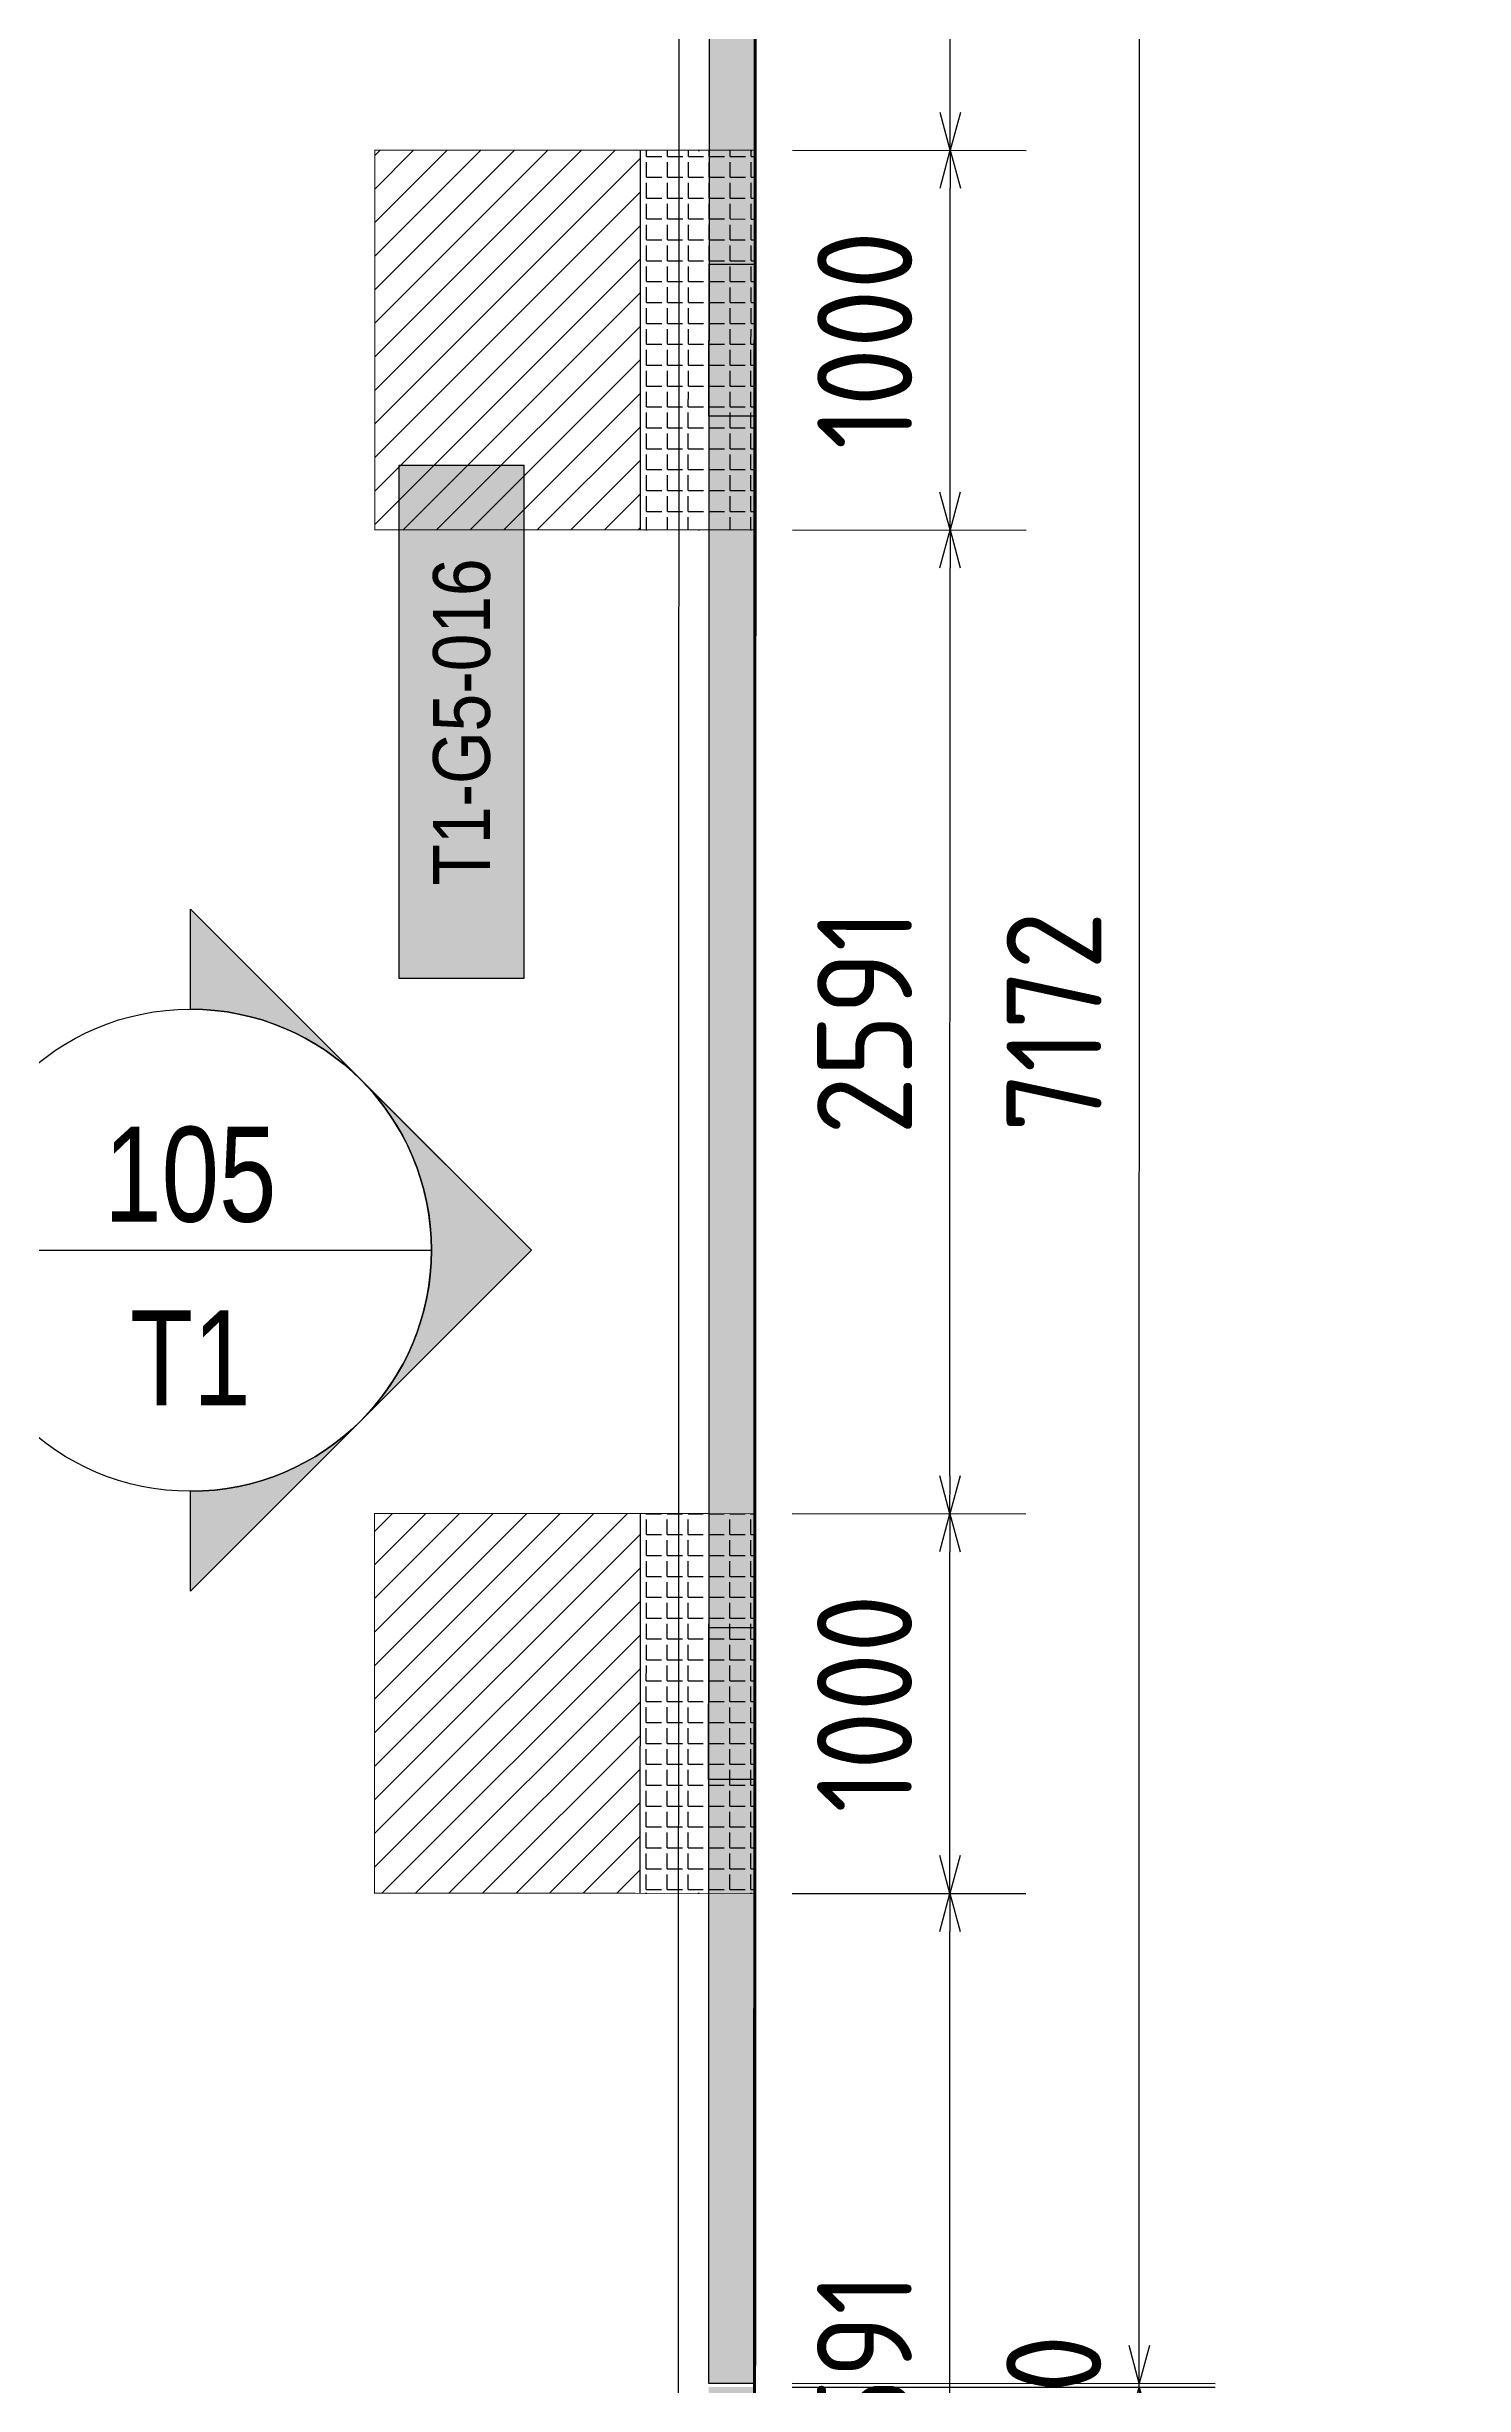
# Model space of a CAD drawing. Header units: centimetres. Extents: x -6122352 to 4157695, y -1694241 to 1947892.
# Drawn here: x 142488 to 146221, y -187341 to -181182 of the extents above; entities that cross this region are included whole.
import ezdxf
from ezdxf.enums import TextEntityAlignment as Align

# ---------------------------------------------------------------- set-up
doc = ezdxf.new("R2010")
doc.units = ezdxf.units.CM
doc.header["$MEASUREMENT"] = 0
doc.header["$PDMODE"] = 66
doc.header["$PDSIZE"] = 100
doc.linetypes.add('DASHED2', pattern=[0.375, 0.25, -0.125])
for name, color, linetype in [('00-MI-DIM', 7, 'Continuous'), ('@MI-FOOTINGS', 7, 'Continuous'), ('@MI-MEP', 7, 'Continuous'), ('@MI-REF LAYER', 7, 'Continuous'), ('@MI-TYPE-01', 30, 'Continuous'), ('@MI-TYPE-02', 6, 'Continuous'), ('PANEL-TAGS', 7, 'Continuous')]:
    doc.layers.add(name, color=color, linetype=linetype)
doc.layers.add('23585-XR-AR-DAMAC PLOT LIMITS$0$1-End units', color=7, linetype='Continuous', lineweight=5, true_color=0xf8991e)
doc.layers.add('23585-XR-AR-DAMAC PLOT LIMITS$0$1-Open Space', color=7, linetype='Continuous', lineweight=5, true_color=0x90cf5a)
doc.layers.add('A-ANNO-TEXT', color=3, linetype='Continuous', lineweight=25)
doc.styles.add('Arial Narrow', font='ARIALN.TTF', dxfattribs={"width": 0.95, "height": 500})
doc.styles.add('PANELTAG_STYLE', font='arial.ttf')
doc.styles.add('Schueco-BEMSTIL', font='isocpeur.ttf', dxfattribs={"width": 0.9})
doc.dimstyles.new('MI- JWC-TXT-2.5 MM', dxfattribs={"dimscale": 1.5, "dimtxt": 2.5, "dimasz": 1, "dimexe": 2, "dimexo": 1, "dimgap": 1, "dimtad": 1, "dimdec": 0, "dimdsep": 46, "dimtxsty": 'Schueco-BEMSTIL', "dimblk": 'OPEN30', "dimcen": 0, "dimdle": 2, "dimclrd": 140, "dimclre": 8, "dimclrt": 40, "dimadec": 0, "dimazin": 2, "dimtfac": 1, "dimtdec": 0, "dimtix": 1, "dimtmove": 2, "dimatfit": 3, "dimldrblk": 'OPEN', "dimfxl": 2, "dimlwd": -1, "dimlwe": -1, "dimarcsym": 0})

# ---------------------------------------------------------------- blocks, each defined once
blk = doc.blocks.new('23585-XR-AR-BOUNDARY WALLS AND SETBACKS')
at = {"layer": '@MI-TYPE-01'}
blk.add_line((496618.0237, 2768885.0357), (496635.6444, 2768868.889), dxfattribs=at)
blk.add_lwpolyline([(496635.6444, 2768868.889), (496635.7795, 2768869.0365), (496618.0851, 2768885.2507)], dxfattribs=at)
blk = doc.blocks.new('A$C9d9485f6')
at = {"layer": 'A-ANNO-TEXT', "rotation": 312.4881850805905}
blk.add_blockref('23585-XR-AR-BOUNDARY WALLS AND SETBACKS', (-2377088.5348, -1504219.2521), dxfattribs=at)
blk = doc.blocks.new('23585-XR-AR-DAMAC PLOT LIMITS')
at = {"layer": '23585-XR-AR-DAMAC PLOT LIMITS$0$1-End units', "color": 251, "true_color": 0x636466}
blk.add_lwpolyline([(496635.7795, 2768869.0365), (496629.5999, 2768862.2921), (496611.9049, 2768878.5059), (496618.0851, 2768885.2507)], close=True, dxfattribs=at)
at = {"layer": '23585-XR-AR-DAMAC PLOT LIMITS$0$1-Open Space', "color": 251, "true_color": 0x636466}
blk.add_lwpolyline([(496620.1115, 2768887.4625), (496637.8063, 2768871.2483), (496635.7795, 2768869.0365), (496618.0851, 2768885.2507), (496600.3893, 2768901.4637), (496602.4161, 2768903.6757)], close=True, dxfattribs=at)
blk = doc.blocks.new('A$Cf093b529')
at = {"layer": 'A-ANNO-TEXT'}
blk.add_blockref('23585-XR-AR-DAMAC PLOT LIMITS', (-495391.9901, -2768603.4419), dxfattribs=at)
blk = doc.blocks.new('A$C951bc1e7')
at = {"color": 1, "true_color": 0xeb0000, "const_width": 0.008}
blk.add_lwpolyline([(42.2981, 0.0002), (42.2974, -23.9996), (33.1501, -23.9998), (27.1501, -23.9999), (21.1501, -23.9999), (15.1502, -23.9999), (9.1502, -23.9999), (0, -24), (0, 0), (9.1502, 0.0001), (15.1502, 0.0001), (21.1501, 0.0004), (27.1499, 0.0003), (33.1501, 0.0002)], close=True, dxfattribs=at)
blk = doc.blocks.new('A$C5071fc5c')
at = {"color": 1, "true_color": 0xeb0000, "const_width": 0.008}
blk.add_lwpolyline([(42.2981, 0.0002), (42.2974, -23.9996), (33.1501, -23.9998), (27.1501, -23.9999), (21.1501, -23.9999), (15.1502, -23.9999), (9.1502, -23.9999), (0, -24), (0, 0), (9.1502, 0.0001), (15.1502, 0.0001), (21.1501, 0.0004), (27.1499, 0.0003), (33.1501, 0.0002)], close=True, dxfattribs=at)
blk = doc.blocks.new('RCC COPING')
at = {"layer": '@MI-TYPE-01', "transparency": 33554679}
h = blk.add_hatch(color=8, dxfattribs=at)
h.dxf.hatch_style = 1
h.paths.add_polyline_path([(60, 200), (-60, 200), (-60, -200), (60, -200)])
at = {"layer": '@MI-TYPE-01', "color": 30}
blk.add_lwpolyline([(-60, 200), (60, 200), (60, -200), (-60, -200)], close=True, dxfattribs=at)
blk = doc.blocks.new('31309MM')
at = {"layer": '@MI-TYPE-01', "transparency": 33554679}
h = blk.add_hatch(color=30, dxfattribs=at)
h.dxf.hatch_style = 1
h.paths.add_polyline_path([(0, 120), (5581.9, 120), (5581.9, 0), (0, 0)])
h.paths.add_polyline_path([(5591.9, 0), (12764, 0), (12764, 120), (5591.9, 120)])
h.paths.add_polyline_path([(12774, 120), (18355.6, 120), (18355.6, -0.2), (12774, -0.2)])
h.paths.add_polyline_path([(18365.7, -0.2), (23537.4, -0.2), (23537.4, 120), (18365.7, 120)])
h.paths.add_polyline_path([(23547.4, 120), (30719.5, 120), (30719.5, 0), (23547.4, 0)])
h.paths.add_polyline_path([(30729.5, 0), (36309.3, 0), (36309.3, 120), (30729.5, 120)])
at = {"layer": '@MI-TYPE-01', "color": 30}
blk.add_lwpolyline([(5591.9, 0), (12764, 0), (12764, 120), (5591.9, 120)], close=True, dxfattribs=at)
at = {"layer": '@MI-TYPE-01', "color": 240, "true_color": 0xed1f24, "rotation": 89.95700707059105}
for p in [(7382.4, 60), (10973.2, 60)]:
    blk.add_blockref('RCC COPING', p, dxfattribs=at)
blk = doc.blocks.new('A$Ceca04276')
at = {"layer": '@MI-TYPE-01', "color": 30, "rotation": 89.98971944707202}
blk.add_blockref('31309MM', (0.5, 9.9), dxfattribs=at)
blk = doc.blocks.new('T1-FOOTING')
at = {"transparency": 33554679}
h = blk.add_hatch(dxfattribs=at)
h.set_pattern_fill('ANGLE', color=256, scale=500)
h.set_pattern_definition([(0, (0, 0), (0, 137.5), [100, -37.5]), (90, (0, 0), (-137.5, 8e-15), [100, -37.5])])
h.paths.add_polyline_path([(-500, -300), (500, -300), (500, 0), (-500, 0)])
h.paths.add_polyline_path([(-499.75, -299.75), (499.75, -299.75), (499.75, -0.25), (-499.75, -0.25)], flags=16)
h = blk.add_hatch(dxfattribs=at)
h.set_pattern_fill('ANGLE', color=8, scale=200)
h.set_pattern_definition([(0, (0, 0), (0, 55), [40, -15]), (90, (0, 0), (-55, 3e-15), [40, -15])])
h.paths.add_polyline_path([(500, -300), (500, 0), (-500, 0), (-500, -300)])
h = blk.add_hatch(dxfattribs=at)
h.set_pattern_fill('ANSI31', color=8, scale=500)
h.paths.add_polyline_path([(500, -1000), (500, -300), (-500, -300), (-500, -1000)])
at = {"layer": '@MI-TYPE-01', "color": 240, "linetype": 'DASHED2', "true_color": 0xed1f24}
blk.add_line((-500, -300), (500, -300), dxfattribs=at)
at = {"layer": '@MI-TYPE-01', "color": 240, "true_color": 0xed1f24, "const_width": 2.5}
blk.add_lwpolyline([(-500, 0), (500, 0), (500, -1000), (-500, -1000)], close=True, dxfattribs=at)
blk = doc.blocks.new('_Open30')
at = {"color": 0, "linetype": 'ByBlock', "lineweight": -2}
for p, q in [((-1, 0.268), (0, 0)), ((0, 0), (-1, -0.268)), ((0, 0), (-1, 0))]:
    blk.add_line(p, q, dxfattribs=at)
blk = doc.blocks.new('*D979')
at = {"layer": '00-MI-DIM', "color": 140, "transparency": 16777216}
for p, q in [((145364.6, -187236.3), (145364.6, -187136.3)), ((145364.6, -187346.3), (145364.6, -187336.3)), ((145364.6, -187446.3), (145364.5, -187546.3))]:
    blk.add_line(p, q, dxfattribs=at)
at = {"layer": '00-MI-DIM', "color": 8, "transparency": 16777216}
for p, q in [((144450.6, -187336.2), (145564.6, -187336.4)), ((144450.6, -187346.2), (145564.6, -187346.4))]:
    blk.add_line(p, q, dxfattribs=at)
at = {"layer": 'Defpoints', "color": 0, "transparency": 16777216}
for p in [(144350.6, -187336.1), (144350.6, -187346.1), (145364.6, -187336.3)]:
    blk.add_point(p, dxfattribs=at)
at = {"layer": '00-MI-DIM', "color": 140, "transparency": 16777216, "xscale": 100, "yscale": 100, "zscale": 100}
for p, rotation in [((145364.6, -187336.3), 269.9897341789317), ((145364.6, -187346.3), 89.98973417893167)]:
    blk.add_blockref('_Open30', p, dxfattribs=dict(at, rotation=rotation))
at = {"layer": '00-MI-DIM', "color": 40, "transparency": 16777216, "insert": (145139.6, -187341.3), "char_height": 250, "attachment_point": 5, "rotation": 89.98973, "style": 'Schueco-BEMSTIL'}
blk.add_mtext('10', dxfattribs=at)
blk = doc.blocks.new('_Open')
at = {"color": 0, "linetype": 'ByBlock', "lineweight": -2}
for p, q in [((-1, 0.2), (0, 0)), ((-1, -0.2), (0, 0)), ((0, 0), (-1, 0))]:
    blk.add_line(p, q, dxfattribs=at)
blk = doc.blocks.new('*D980')
at = {"layer": '00-MI-DIM', "color": 8, "transparency": 16777216}
for p, q in [((144451.9, -180164.1), (145565.9, -180164.3)), ((144450.6, -187336.2), (145564.6, -187336.4))]:
    blk.add_line(p, q, dxfattribs=at)
at = {"layer": '00-MI-DIM', "color": 140, "transparency": 16777216}
blk.add_line((145364.6, -187236.3), (145365.8, -180264.2), dxfattribs=at)
at = {"layer": 'Defpoints', "color": 0, "transparency": 16777216}
for p in [(144351.9, -180164), (145365.9, -180164.2), (144350.6, -187336.1)]:
    blk.add_point(p, dxfattribs=at)
at = {"layer": '00-MI-DIM', "color": 140, "transparency": 16777216, "xscale": 100, "yscale": 100, "zscale": 100}
for p, rotation in [((145365.9, -180164.2), 89.98973417893167), ((145364.6, -187336.3), 269.9897341789317)]:
    blk.add_blockref('_Open30', p, dxfattribs=dict(at, rotation=rotation))
at = {"layer": '00-MI-DIM', "color": 40, "transparency": 16777216, "insert": (145140.2, -183750.2), "char_height": 250, "attachment_point": 5, "rotation": 89.98973, "style": 'Schueco-BEMSTIL'}
blk.add_mtext('7172', dxfattribs=at)
blk = doc.blocks.new('*D992')
at = {"layer": '@MI-TYPE-02', "color": 8, "transparency": 16777216}
for p, q in [((144450.9, -186045.7), (145066.2, -186045.8)), ((144451.7, -188636.8), (145065.7, -188636.9))]:
    blk.add_line(p, q, dxfattribs=at)
at = {"layer": '@MI-TYPE-02', "color": 140, "transparency": 16777216}
blk.add_line((144865.7, -188536.9), (144866.2, -186145.8), dxfattribs=at)
at = {"layer": 'Defpoints', "color": 0, "transparency": 16777216}
for p in [(144350.9, -186045.7), (144866.2, -186045.8), (144351.7, -188636.8)]:
    blk.add_point(p, dxfattribs=at)
at = {"layer": '@MI-TYPE-02', "color": 140, "transparency": 16777216, "xscale": 100, "yscale": 100, "zscale": 100}
for p, rotation in [((144866.2, -186045.8), 89.98984397145455), ((144865.7, -188636.9), 269.9898439714545)]:
    blk.add_blockref('_Open30', p, dxfattribs=dict(at, rotation=rotation))
at = {"layer": '@MI-TYPE-02', "color": 40, "transparency": 16777216, "insert": (144641, -187341.3), "char_height": 250, "attachment_point": 5, "rotation": 89.98984, "style": 'Schueco-BEMSTIL'}
blk.add_mtext('2591', dxfattribs=at)
blk = doc.blocks.new('*D993')
at = {"layer": '@MI-TYPE-02', "color": 8, "transparency": 16777216}
for p, q in [((144451, -185045.7), (145066.4, -185045.8)), ((144450.9, -186045.7), (145066.2, -186045.8))]:
    blk.add_line(p, q, dxfattribs=at)
at = {"layer": '@MI-TYPE-02', "color": 140, "transparency": 16777216}
blk.add_line((144866.2, -185945.8), (144866.3, -185145.8), dxfattribs=at)
at = {"layer": 'Defpoints', "color": 0, "transparency": 16777216}
for p in [(144351, -185045.7), (144866.4, -185045.8), (144350.9, -186045.7)]:
    blk.add_point(p, dxfattribs=at)
at = {"layer": '@MI-TYPE-02', "color": 140, "transparency": 16777216, "xscale": 100, "yscale": 100, "zscale": 100}
for p, rotation in [((144866.4, -185045.8), 89.98984397145455), ((144866.2, -186045.8), 269.9898439714545)]:
    blk.add_blockref('_Open30', p, dxfattribs=dict(at, rotation=rotation))
at = {"layer": '@MI-TYPE-02', "color": 40, "transparency": 16777216, "insert": (144641.3, -185545.7), "char_height": 250, "attachment_point": 5, "rotation": 89.98984, "style": 'Schueco-BEMSTIL'}
blk.add_mtext('1000', dxfattribs=at)
blk = doc.blocks.new('*D994')
at = {"layer": '@MI-TYPE-02', "color": 8, "transparency": 16777216}
for p, q in [((144451.3, -182454.8), (145066.8, -182455)), ((144451, -185045.7), (145066.4, -185045.8))]:
    blk.add_line(p, q, dxfattribs=at)
at = {"layer": '@MI-TYPE-02', "color": 140, "transparency": 16777216}
blk.add_line((144866.4, -184945.8), (144866.8, -182554.9), dxfattribs=at)
at = {"layer": 'Defpoints', "color": 0, "transparency": 16777216}
for p in [(144351.3, -182454.8), (144866.8, -182454.9), (144351, -185045.7)]:
    blk.add_point(p, dxfattribs=at)
at = {"layer": '@MI-TYPE-02', "color": 140, "transparency": 16777216, "xscale": 100, "yscale": 100, "zscale": 100}
for p, rotation in [((144866.8, -182454.9), 89.98984397145455), ((144866.4, -185045.8), 269.9898439714545)]:
    blk.add_blockref('_Open30', p, dxfattribs=dict(at, rotation=rotation))
at = {"layer": '@MI-TYPE-02', "color": 40, "transparency": 16777216, "insert": (144641.6, -183750.3), "char_height": 250, "attachment_point": 5, "rotation": 89.98984, "style": 'Schueco-BEMSTIL'}
blk.add_mtext('2591', dxfattribs=at)
blk = doc.blocks.new('*D995')
at = {"layer": '@MI-TYPE-02', "color": 8, "transparency": 16777216}
for p, q in [((144451.7, -181454.8), (145067, -181455)), ((144451.5, -182454.8), (145066.8, -182455))]:
    blk.add_line(p, q, dxfattribs=at)
at = {"layer": '@MI-TYPE-02', "color": 140, "transparency": 16777216}
blk.add_line((144866.8, -182354.9), (144867, -181554.9), dxfattribs=at)
at = {"layer": 'Defpoints', "color": 0, "transparency": 16777216}
for p in [(144351.7, -181454.8), (144867, -181454.9), (144351.5, -182454.8)]:
    blk.add_point(p, dxfattribs=at)
at = {"layer": '@MI-TYPE-02', "color": 140, "transparency": 16777216, "xscale": 100, "yscale": 100, "zscale": 100}
for p, rotation in [((144867, -181454.9), 89.98984397145455), ((144866.8, -182454.9), 269.9898439714545)]:
    blk.add_blockref('_Open30', p, dxfattribs=dict(at, rotation=rotation))
at = {"layer": '@MI-TYPE-02', "color": 40, "transparency": 16777216, "insert": (144641.9, -181954.9), "char_height": 250, "attachment_point": 5, "rotation": 89.98984, "style": 'Schueco-BEMSTIL'}
blk.add_mtext('1000', dxfattribs=at)
blk = doc.blocks.new('*D996')
at = {"layer": '@MI-TYPE-02', "color": 8, "transparency": 16777216}
for p, q in [((144453.4, -178863.4), (145067.5, -178863.5)), ((144451.7, -181454.8), (145067, -181455))]:
    blk.add_line(p, q, dxfattribs=at)
at = {"layer": '@MI-TYPE-02', "color": 140, "transparency": 16777216}
blk.add_line((144867, -181354.9), (144867.4, -178963.5), dxfattribs=at)
at = {"layer": 'Defpoints', "color": 0, "transparency": 16777216}
for p in [(144353.4, -178863.4), (144867.5, -178863.5), (144351.7, -181454.8)]:
    blk.add_point(p, dxfattribs=at)
at = {"layer": '@MI-TYPE-02', "color": 140, "transparency": 16777216, "xscale": 100, "yscale": 100, "zscale": 100}
for p, rotation in [((144867.5, -178863.5), 89.98984397145455), ((144867, -181454.9), 269.9898439714545)]:
    blk.add_blockref('_Open30', p, dxfattribs=dict(at, rotation=rotation))
at = {"layer": '@MI-TYPE-02', "color": 40, "transparency": 16777216, "insert": (144642.2, -180159.2), "char_height": 250, "attachment_point": 5, "rotation": 89.98984, "style": 'Schueco-BEMSTIL'}
blk.add_mtext('2591', dxfattribs=at)
blk = doc.blocks.new('*U3662')
h = blk.add_hatch(color=94)
edge = h.paths.add_edge_path()
edge.add_line((0, 6.35), (0, 8.98))
edge.add_line((0, 8.98), (8.98, 0))
edge.add_line((8.98, 0), (0, -8.98))
edge.add_line((0, -8.98), (0, -6.35))
edge.add_arc((0, 0), 6.35, 270, 450)
at = {"color": 94}
blk.add_line((-6.35, 0), (6.35, 0), dxfattribs=at)
blk.add_lwpolyline([(0, 6.35), (0, 8.98), (8.98, 0), (0, -8.98), (0, -6.35, 1)], format="xyb", close=True, dxfattribs=at)
blk.add_lwpolyline([(4.49, -4.49, 0.414214), (4.49, 4.49), (8.98, 0), (4.49, -4.49)], format="xyb", close=True)
blk.add_circle((0, 0), 6.35, dxfattribs=at)
at = {"style": 'Arial Narrow', "width": 0.95, "flags": 8}
blk.add_attdef('VIEWNUMBER', text='', height=2.5, dxfattribs=at).set_placement((0, 0), align=Align.BOTTOM_CENTER)
blk.add_attdef('SHEETNUMBER', text='', height=2.5, dxfattribs=at).set_placement((0, -1.588), align=Align.TOP_CENTER)
blk = doc.blocks.new('PANELTAG')
at = {"layer": 'PANEL-TAGS', "color": 1}
blk.add_lwpolyline([(-13.5, -3.3), (13.5, -3.3), (13.5, 3.3), (-13.5, 3.3)], close=True, dxfattribs=at)
at = {"layer": 'PANEL-TAGS', "color": 40, "true_color": 0xffd700}
blk.add_solid([(-13.5, -3.3), (13.5, -3.3), (-13.5, 3.3), (13.5, 3.3)], dxfattribs=at)
at = {"layer": 'PANEL-TAGS', "color": 5, "style": 'PANELTAG_STYLE', "width": 0.85}
blk.add_attdef('TAGNO', text='', height=3, dxfattribs=at).set_placement((0, 0), align=Align.MIDDLE)

msp = doc.modelspace()

# ---------------------------------------------------------------- block references
at = {"layer": '00-MI-DIM'}
ref = msp.add_blockref('*U3662', (142865.91526, -184351.80921), dxfattribs=dict(at, xscale=100, yscale=100, zscale=100))
ref.add_attrib('VIEWNUMBER', '105', dxfattribs={"layer": '0', "height": 250, "style": 'Arial Narrow', "width": 0.95}).set_placement((142865.91526, -184351.80921), align=Align.BOTTOM_CENTER)
ref.add_attrib('SHEETNUMBER', 'T1', dxfattribs={"layer": '0', "height": 250, "style": 'Arial Narrow', "width": 0.95}).set_placement((142865.91526, -184510.55921), align=Align.TOP_CENTER)
at = {"layer": '@MI-FOOTINGS', "color": 240, "true_color": 0xed1f24, "xscale": -1, "rotation": 269.9897341781252}
for p in [(144351.58901, -181954.82742), (144350.95575, -185545.67042)]:
    msp.add_blockref('T1-FOOTING', p, dxfattribs=at)
at = {"layer": '@MI-MEP', "color": 10, "xscale": 1000, "yscale": 1000, "zscale": 1000, "rotation": 359.9906323541645}
msp.add_blockref('A$C951bc1e7', (102056.28195, -174767.09046), dxfattribs=at)
at = {"layer": '@MI-REF LAYER', "xscale": 1000, "yscale": 1000, "zscale": 1000}
msp.add_blockref('A$C9d9485f6', (-23958.95046, 48155.57226), dxfattribs=at)
at = {"layer": '@MI-REF LAYER', "xscale": 1000, "yscale": 1000, "zscale": 1000, "rotation": 312.4882903633292}
msp.add_blockref('A$Cf093b529', (-891608.73293, 539022.72011), dxfattribs=at)
at = {"layer": '@MI-REF LAYER', "color": 10, "xscale": 1000, "yscale": 1000, "zscale": 1000, "rotation": 359.9902286226448}
msp.add_blockref('A$C5071fc5c', (102056.28189, -174767.3761), dxfattribs=at)
at = {"layer": '@MI-TYPE-02', "rotation": 0.0001762041530206094}
msp.add_blockref('A$Ceca04276', (144349.16748, -192937.95171), dxfattribs=at)
at = {"layer": 'PANEL-TAGS'}
ref = msp.add_blockref('PANELTAG', (143579.97466, -182960.45723), dxfattribs=dict(at, xscale=50.00000000000001, yscale=50.00000000000001, zscale=50.00000000000001, rotation=90.00000000000001))
ref.add_attrib('TAGNO', 'T1-G5-016', dxfattribs={"color": 5, "height": 150, "rotation": 90, "style": 'PANELTAG_STYLE', "width": 0.85}).set_placement((143579.97466, -182960.45723), align=Align.MIDDLE_CENTER)

# ---------------------------------------------------------------- dimensions: what is measured, and where the dimension line sits
at = {"layer": '00-MI-DIM'}
for base, p1, p2, picture, middle in [((145365.86065, -180164.2166), (144350.63999, -187336.14244), (144351.90482, -180164.03493), '*D980', (145140.21814, -183750.23004)), ((145364.57561, -187336.32411), (144350.63823, -187346.14244), (144350.63999, -187336.14244), '*D979', (145139.57472, -187341.28379))]:
    dim = msp.add_linear_dim(base=base, p1=p1, p2=p2, angle=89.989734179, dimstyle='MI- JWC-TXT-2.5 MM', dxfattribs=at)
    dim.commit()
    dim.dimension.update_dxf_attribs({"geometry": picture, "text_midpoint": middle})
at = {"layer": '@MI-TYPE-02'}
for base, p1, p2, picture, middle in [((144867.4588, -178863.51375), (144351.67718, -181454.82743), (144353.4398, -178863.42264), '*D996', (144642.22913, -180159.17638)), ((144866.99946, -181454.91877), (144351.50083, -182454.82741), (144351.67718, -181454.82743), '*D995', (144641.91084, -181954.87888)), ((144866.8222, -182454.91875), (144351.04392, -185045.67043), (144351.34991, -182454.82738), '*D994', (144641.59259, -183750.30038)), ((144866.36296, -185045.76177), (144350.86757, -186045.67042), (144351.04392, -185045.67043), '*D993', (144641.27434, -185545.72188)), ((144866.1857, -186045.76176), (144351.70932, -188636.79467), (144350.86757, -186045.67042), '*D992', (144640.95606, -187341.28389))]:
    dim = msp.add_linear_dim(base=base, p1=p1, p2=p2, angle=89.989843971, dimstyle='MI- JWC-TXT-2.5 MM', dxfattribs=at)
    dim.commit()
    dim.dimension.update_dxf_attribs({"geometry": picture, "text_midpoint": middle})

doc.saveas('drawing.dxf')
